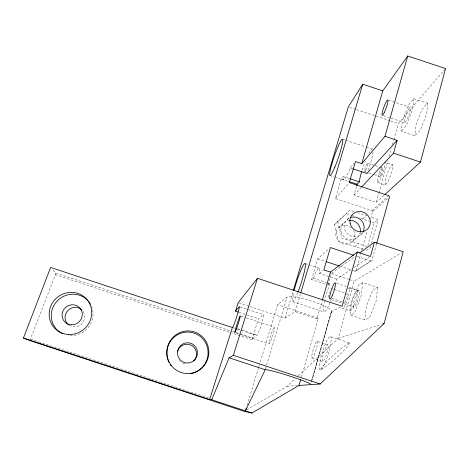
<?xml version="1.0" encoding="UTF-8"?>
<svg xmlns="http://www.w3.org/2000/svg" width="469" height="469" viewBox="0 0 469 469"><rect width="100%" height="100%" fill="white"/><g stroke="black" fill="none" stroke-linecap="round" stroke-linejoin="round"><path stroke-width="0.35" stroke-dasharray="2.35 1.76" d="M427.599 103.239L426.825 113.545L420.312 130.106L414.848 135.775L401.188 131.238L402.338 120.943L408.505 104.933L413.775 98.648L427.599 103.239L422.03 109.429L415.786 125.411L414.848 135.775M413.775 98.648L412.779 108.878L406.353 125.469L401.188 131.238M377.41 182.394L380.33 179.475L384.263 169.274L385.172 162.215L392.741 164.73L391.908 171.806L387.951 182.001L384.926 184.886L377.41 182.394L378.372 175.336L381.438 167.351M377.674 287.491L375.997 301.631L369.379 318.088L364.718 319.835L350.109 315.004L352.16 301.051L358.416 285.129L362.883 282.596L377.674 287.491L372.873 289.912L366.529 305.811L364.718 319.835M384.926 184.886L385.811 177.804L389.675 167.838L392.741 164.73M362.883 282.596L360.954 296.648L354.429 313.14L350.109 315.004M357.783 290.639L356.546 299.351L352.547 309.493L349.892 310.701L342.048 308.104L344.592 306.861L348.555 296.707L349.874 288.025L357.783 290.639L355.074 292.105L351.175 302.03L349.892 310.701M351.164 269.476L336.701 279.219L336.443 280.943A20.044 3.207 -72.3 0 1 336.197 282.315M349.27 178.507L343.214 176.625A19.252 2.503 -70.9 0 0 350.132 168.142L354.13 163.136M336.701 279.219L319.371 273.321A20.044 2.744 -72.2 0 0 313.403 278.029L311.604 279.571L328.083 285.029L330.012 283.727L327.233 282.807M29.834 340.57L55.342 274.682L55.682 273.017L52.006 268.954M352.975 270.537L355.051 271.223L356.106 270.683L371.993 260.354L376.466 244.12M370.721 246.202L370.334 247.603L366.465 250.382L366.846 249.004M371.501 243.393L378.12 219.545L370.545 217.036M298.261 375.804L338.219 338.448L354.247 281.142L401.306 252.861M356.551 186.269L354.031 195.016L376.279 202.397L378.712 193.691M378.911 192.994L387.939 160.709M389.118 156.494L391.474 148.075M392.459 144.563L393.638 140.354M393.831 139.651L398.345 123.511L445.55 68.562M367.807 245.557L374.139 222.822L378.12 219.545M356.106 270.683L360.626 254.544M361.804 250.335L367.309 230.684M370.651 218.759L372.615 211.742L387.869 198.276M311.809 379.796L331.694 310.836A23.473 3.775 17 0 0 310.501 300.77A23.473 3.775 17 0 0 287.051 297.112L277.654 304.645L259.586 364.19M311.516 381.59L331.612 310.97M311.574 381.531L331.694 310.836M249.889 306.556L285.017 318.175L295.218 311.651L316.944 318.838L322.18 300.693M301.397 377.035L318.381 318.117L277.654 304.645M328.083 285.029L331.384 273.568L355.543 255.951M311.604 279.571L317.701 258.859L328.804 248.951M372.615 211.742L372.028 210.687L335.452 198.563L341.221 178.976L343.232 176.502M295.218 311.651L300.635 293.401M285.017 318.175L293.008 291.501M265.407 369.021L287.051 297.112M247.11 405.298L258.313 368.394M258.525 367.69L259.375 364.888M251.982 339.691L258.442 318.75L263.449 314.664A10.805 0.932 -72.3 0 1 261.585 323.973A10.805 0.932 -72.3 0 1 257.147 335.171L252.603 338.12L251.982 339.691L231.833 333.031M330.012 283.727L329.209 285.75A20.044 3.207 -72.3 0 0 324.777 300.037M349.868 343.044C342.094 353.726 331.606 362.971 320.438 370.041L320.063 369.719C327.937 359.154 338.26 350.015 349.323 342.874L349.868 343.044L330.698 336.701A17.552 3.084 -73.1 0 0 320.597 358.808A17.552 3.084 -73.1 0 0 324.495 364.19A17.552 3.084 -73.1 0 0 330.698 336.701M335.452 198.563L348.83 183.133M354.031 195.016L361.036 187.6M363.053 249.25L338.548 241.136L334.409 224.639L349.938 210.206L354.06 211.572M338.682 227.705L343.836 222.74M347.253 219.451L349.317 217.458M246.6 409.9L287.069 386.263L295.06 378.794M334.409 224.639L346.485 213.659L350.531 214.995M376.279 202.397L384.363 195.022M362.654 219.017L366.418 215.67L357.489 212.709M372.028 210.687L388.32 196.183M351.932 241.887L357.501 237.326M360.28 235.045L363.979 232.02M319.348 273.474L323.311 270.355M354.869 246.542L358.515 243.692M354.177 267.441L369.244 257.293M355.051 271.223L371.993 260.354M347.793 289.226L349.874 288.025M316.944 318.838L318.381 318.117M331.19 311.715L340.787 306.914M338.219 338.448L381.32 324.442M287.069 386.263L296.865 385.594M30.673 339.181L208.717 397.97M383.484 115.655L404.513 122.638M349.698 107.36L355.953 109.435M356.651 109.664L390.009 120.738M390.7 120.973L398.345 123.511M342.522 139.152L345.248 140.061M345.929 140.284L365.703 146.844M366.383 147.073L372.521 149.107M367.456 163.101L374.373 165.399M375.065 165.627L380.599 167.462M381.291 167.691L382.675 168.148M364.659 171.49L368.118 172.639M368.81 172.868L373.652 174.474M374.344 174.703L379.878 176.537M350.202 167.955L352.213 168.617M341.221 178.976L348.139 181.269M329.848 175.476L333.899 176.825M334.573 177.048L343.349 179.955M351.205 215.218L354.57 216.338M360.632 218.349L374.139 222.822M366.858 246.454L341.878 238.176L337.651 221.38M357.138 256.396L370.856 260.94M317.701 258.859L325.31 261.374M339.837 266.187L352.283 270.308M305.12 263.537L319.278 268.227M331.384 273.568L348.707 279.307M349.399 279.536L354.247 281.142M336.59 283.288L346.169 286.459M348.907 287.362L359.172 290.762A8.6 1.677 -72.4 0 1 356.358 303.877A8.6 1.677 -72.4 0 1 353.884 302.1A8.6 1.677 -72.4 0 1 359.172 290.762M313.333 278.205L326.535 282.578M331.501 288.464L333.576 289.15M334.262 289.379L344.639 292.814M332.04 298.354L344.486 302.476M331.167 299.568L343.478 303.642M344.164 303.871L353.743 307.037M292.767 301.643L324.097 312.008M238.868 302.91L249.197 306.327M240.099 306.937L263.684 314.74M238.973 312.307L258.442 318.75M240.925 316.071L245.715 317.654M246.395 317.882L274.435 327.151A8.776 0.915 -72.5 0 1 271.047 340.295A8.776 0.915 -72.5 0 1 269.786 339.04A8.776 0.915 -72.5 0 1 274.435 327.151M317.255 341.315A8.776 1.419 -73 0 1 314.353 354.611A8.776 1.419 -73 0 1 312.26 353.081A8.776 1.419 -73 0 1 317.255 341.315L327.849 344.821A8.776 1.542 -73.1 0 1 325.064 358.152A8.776 1.542 -73.1 0 1 322.766 356.557A8.776 1.542 -73.1 0 1 327.849 344.821M237.531 328.687L241.588 330.029M242.268 330.252L257.147 335.171M233.081 327.755L234.465 328.212M237.232 329.127L256.602 335.528M55.682 273.017L231.797 331.243M232.495 331.472L235.268 332.386M235.96 332.621L252.603 338.12M236.183 332.949L240.292 334.309M240.978 334.538L269.059 343.818M311.961 358.005L322.572 361.511M55.342 274.682L231.141 332.802M388.567 100.155L410.393 107.407A8.19 1.448 -69.7 0 1 406.992 119.771A8.19 1.448 -69.7 0 1 405.005 117.924A8.19 1.448 -69.7 0 1 410.393 107.407M185.015 363.792A9.867 9.697 -74.3 0 1 182.605 362.994M180.483 361.587A9.867 9.697 -74.3 0 1 179.58 360.684M83.201 311.586A9.984 9.597 -39 0 1 81.629 323.921A9.984 9.597 -39 0 1 69.172 325.252M91.391 306.069A21.222 20.378 -38.4 0 1 88.377 327.286A21.222 20.378 -38.4 0 1 68.146 335.358M346.485 294.602A4.626 0.838 -72.4 0 1 347.541 294.86A4.626 0.838 -72.4 0 1 345.952 300.5A4.626 0.838 -72.4 0 1 344.363 302.165M328.787 297.217A4.626 0.739 -72.3 0 1 329.449 292.281M362.678 232.524A10.189 9.632 41.5 0 1 347.101 233.415A10.189 9.632 41.5 0 1 349.153 218.114M353.556 230.613A9.708 9.21 42.2 0 1 346.427 244.232A9.708 9.21 42.2 0 1 336.15 231.803A9.708 9.21 42.2 0 1 351.152 227.705M360.321 231.909A10.001 9.468 41.8 0 1 350.138 239.7A10.001 9.468 41.8 0 1 340.887 229.845A10.001 9.468 41.8 0 1 349.493 220.366M330.915 300.289A20.044 3.207 -72.3 0 1 330.457 301.456M330 302.581A20.044 3.207 -72.3 0 1 324.038 311.996A20.044 3.207 -72.3 0 1 324.513 301.157M373.007 152.173A19.252 2.931 -70.7 0 1 367.995 170.757M362.039 170.358A19.252 2.931 -70.7 0 1 365.292 161.189M368.775 153.545A19.252 2.931 -70.7 0 1 372.11 149.113M297.792 292.545A20.044 2.357 -72.1 0 1 293.676 292.117M380.91 175.189A4.444 0.768 -70.6 0 0 382.856 168.248A4.444 0.768 -70.6 0 0 380.083 173.594A4.444 0.768 -70.6 0 0 380.91 175.189M365.627 170.118A4.444 0.674 -70.7 0 0 367.608 163.189A4.444 0.674 -70.7 0 0 364.946 168.576A4.444 0.674 -70.7 0 0 365.627 170.118"/><path stroke-width="0.7" d="M356.745 185.595L357.132 184.253L359.33 181.843L359.518 180.459A19.252 2.931 -70.7 0 1 361.693 171.496M238.275 312.078L235.491 311.158L239.26 306.667A10.805 0.586 -72.1 0 1 236.986 315.836A10.805 0.586 -72.1 0 1 232.794 327.122L232.389 327.526L50.634 267.43L23.45 338.032L29.834 340.57L244.273 411.377L251.917 413.013L298.97 385.448L320.186 384L384.105 323.54L403.188 251.73L374.397 242.192L359.664 252.938M384.902 194.529L420.476 162.098L445.55 68.562L407.725 55.987L382.768 90.875L361.763 163.622L355.443 161.529L349.311 182.582L388.865 195.702L389.505 196.833L376.66 243.417M374.397 242.192L370.446 256.484L357.308 252.129L330.446 272.079L322.385 299.996M361.535 187.072L393.567 153.17L397.137 140.348L384.973 136.309L361.763 163.622M357.407 251.783L342.071 306.275L257.481 278.281L238.182 302.681L235.491 311.158M384.973 136.309L407.725 55.987M298.97 385.448L300.588 379.837M300.846 292.697L362.719 84.215L382.768 90.875M293.219 290.798L348.309 106.897L362.719 84.215M246.266 408.083L245.422 410.867L265.196 369.719A24.06 1.624 17.7 0 1 288.576 375.687A24.06 1.624 17.7 0 1 310.777 384.334L310.425 384.668M23.45 338.032L209.625 399.506L211.73 399.74L229.083 357.788L233.369 355.309L257.481 278.281M209.625 399.506L232.389 327.526M397.137 140.348L366.928 173.501L352.881 168.84M382.71 323.991L384.105 323.54M211.73 399.74L251.917 413.013M393.567 153.17L420.476 162.098M349.938 178.73L359.33 181.843M348.83 181.497L357.132 184.253M353.708 255.265L330.393 247.538L323.88 269.91L330.446 272.079M326.002 261.608L339.146 265.958M233.369 355.309L320.186 384M229.083 357.788L265.196 369.719M177.669 351.029A9.867 9.697 -74.3 0 1 191.956 345.659A9.867 9.697 -74.3 0 1 193.773 360.954M68.662 324.888A9.984 9.597 -39 0 1 67.677 310.742A9.984 9.597 -39 0 1 82.028 310.126M62.94 333.828A21.222 20.378 -38.4 0 1 55.506 303.009A21.222 20.378 -38.4 0 1 87.779 300.547M88.219 301.039A21.222 20.378 -38.4 0 1 90.511 304.293M168.963 362.42A20.958 20.601 -74.5 0 1 178.284 334.327A20.958 20.601 -74.5 0 1 205.903 343.455A20.958 20.601 -74.5 0 1 196.757 371.6M196.148 371.905A20.958 20.601 -74.5 0 1 190.314 373.699M171.115 365.908A20.958 20.601 -74.5 0 1 170.317 364.788M350.22 217.634A10.189 9.632 41.5 0 1 361.3 220.377A10.189 9.632 41.5 0 1 363.246 231.504M349.493 220.366A10.001 9.468 41.8 0 1 360.321 231.909M294.233 289.93A20.044 2.357 -72.1 0 1 305.061 263.496A20.044 2.357 -72.1 0 1 298.008 291.994M68.497 334.491A21.615 20.742 -38 0 0 89.772 303.853A21.615 20.742 -38 0 0 53.05 301.977A21.615 20.742 -38 0 0 68.497 334.491M201.776 368.077A21.34 20.97 -74.7 0 0 194.524 331.97A21.34 20.97 -74.7 0 0 167.286 356.675A21.34 20.97 -74.7 0 0 201.776 368.077M194.119 360.432A10.16 9.984 -74.5 0 0 190.666 343.244A10.16 9.984 -74.5 0 0 177.704 355.004A10.16 9.984 -74.5 0 0 194.119 360.432M71.235 324.812A10.283 9.878 -38.4 0 0 81.383 310.249A10.283 9.878 -38.4 0 0 63.919 309.311A10.283 9.878 -38.4 0 0 71.235 324.812M236.476 328.863A8.776 0.516 -72.1 0 0 240.245 315.848A8.776 0.516 -72.1 0 0 235.872 327.831A8.776 0.516 -72.1 0 0 236.476 328.863M350.191 223.654A10.511 9.913 41.2 0 0 367.327 229.277A10.511 9.913 41.2 0 0 362.813 212A10.511 9.913 41.2 0 0 350.191 223.654M384.381 112.261A8.19 1.208 -70.1 0 0 387.886 99.932A8.19 1.208 -70.1 0 0 382.78 110.543A8.19 1.208 -70.1 0 0 384.381 112.261M334.778 167.245A19.252 2.152 -71 0 0 342.522 139.152A19.252 2.152 -71 0 0 331.384 165.651A19.252 2.152 -71 0 0 334.778 167.245M332.181 295.875A8.6 1.395 -72.3 0 0 335.224 282.836A8.6 1.395 -72.3 0 0 330.17 294.251A8.6 1.395 -72.3 0 0 332.181 295.875"/></g></svg>
